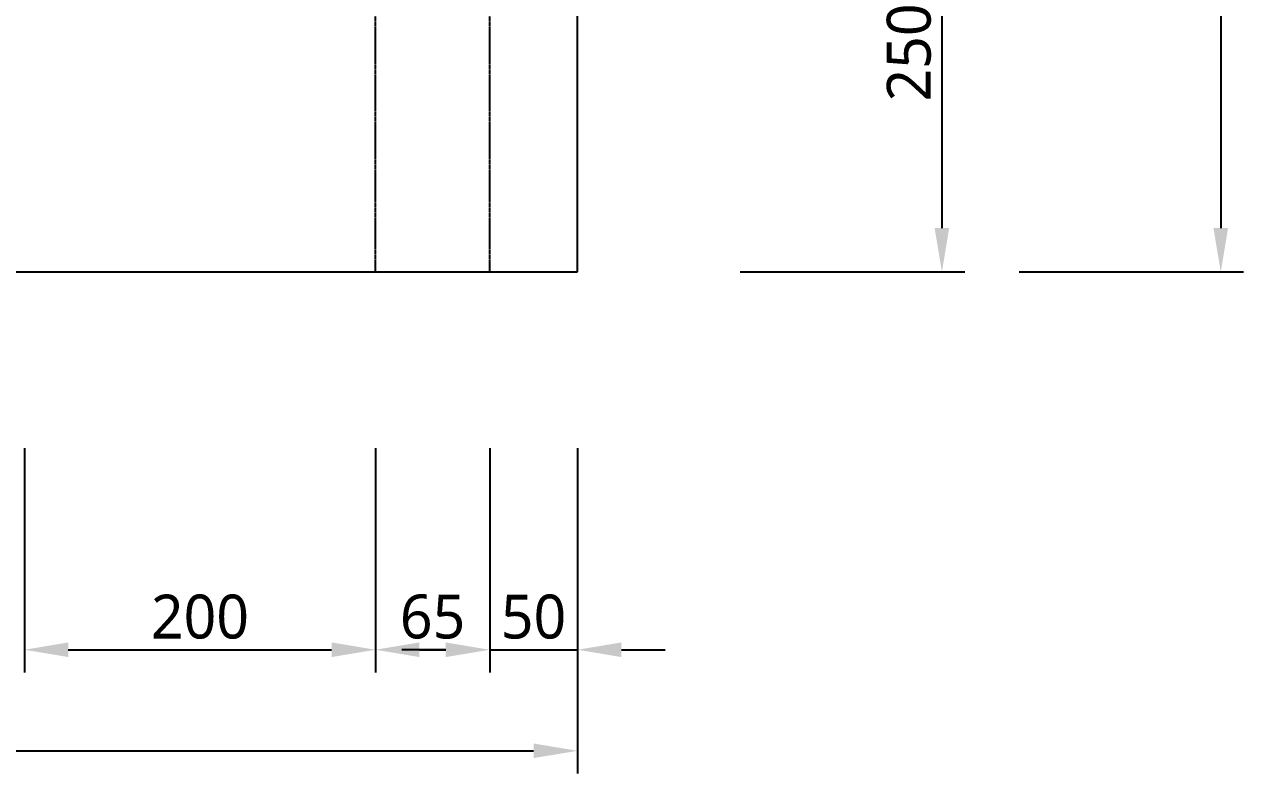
# Model space of a CAD drawing. Header units: millimetres. Extents: x -9013 to 516, y -36629 to 6082.
# Drawn here: x -179 to 516, y -32663 to -32236 of the extents above; entities that cross this region are included whole.
import ezdxf

# ---------------------------------------------------------------- set-up
doc = ezdxf.new("R2010")
doc.units = ezdxf.units.MM
doc.header["$LTSCALE"] = 0.05
doc.linetypes.add('CENTER2', pattern=[28.575, 19.05, -3.175, 3.175, -3.175])
doc.layers.get('0').update_dxf_attribs({"lineweight": 18})
doc.layers.get('Defpoints').update_dxf_attribs({"color": 140, "lineweight": 18})
doc.layers.add('2CONC', color=4, linetype='Continuous')
doc.layers.add('HWAT___5CS', color=3, linetype='CENTER2')
doc.styles.add('trebuchet_MS', font='trebuc.ttf')
doc.dimstyles.new('MGP', dxfattribs={"dimtxt": 2.5, "dimasz": 2.5, "dimexe": 1.25, "dimexo": 0.625, "dimtad": 1, "dimdec": 0, "dimtxsty": 'trebuchet_MS', "dimcen": 2.5, "dimclrt": 7, "dimadec": 0, "dimazin": 0, "dimtfac": 1, "dimtdec": 0, "dimtmove": 0, "dimatfit": 3, "dimfxl": 1.148294, "dimfxlon": 1, "dimarcsym": 2})

# ---------------------------------------------------------------- blocks, each defined once
blk = doc.blocks.new('*D1031')
at = {"color": 0, "lineweight": -2, "transparency": 16777216}
for p, q in [((-1978.72, -32534.79), (-1978.72, -32662.62)), ((136.28, -32534.79), (136.28, -32662.62)), ((-1953.72, -32649.62), (111.28, -32649.62))]:
    blk.add_line(p, q, dxfattribs=at)
at = {"color": 0, "transparency": 16777216}
for points in [[(-1953.72, -32645.45), (-1953.72, -32653.78), (-1978.72, -32649.62)], [(111.28, -32645.45), (111.28, -32653.78), (136.28, -32649.62)]]:
    blk.add_solid(points, dxfattribs=at)
at = {"layer": 'Defpoints', "color": 0, "transparency": 16777216}
for p in [(136.28, -32317.64), (-1978.72, -32338.09), (136.28, -32649.62)]:
    blk.add_point(p, dxfattribs=at)
at = {"color": 7, "transparency": 16777216, "insert": (-921.22, -32630.9), "char_height": 25, "attachment_point": 5, "style": 'trebuchet_MS'}
blk.add_mtext('2115', dxfattribs=at)
blk = doc.blocks.new('*D1039')
at = {"color": 0, "lineweight": -2, "transparency": 16777216}
for p, q in [((387.85, -30026.94), (515.68, -30026.94)), ((502.68, -30051.94), (502.68, -32351.94)), ((387.85, -32376.94), (515.68, -32376.94))]:
    blk.add_line(p, q, dxfattribs=at)
at = {"color": 0, "transparency": 16777216}
for points in [[(498.52, -30051.94), (506.85, -30051.94), (502.68, -30026.94)], [(498.52, -32351.94), (506.85, -32351.94), (502.68, -32376.94)]]:
    blk.add_solid(points, dxfattribs=at)
at = {"layer": 'Defpoints', "color": 0, "transparency": 16777216}
for p in [(136.28, -30026.94), (136.28, -32376.94), (502.68, -32376.94)]:
    blk.add_point(p, dxfattribs=at)
at = {"color": 7, "transparency": 16777216, "insert": (483.96, -31201.94), "char_height": 25, "attachment_point": 5, "rotation": 90, "style": 'trebuchet_MS'}
blk.add_mtext('2350', dxfattribs=at)
blk = doc.blocks.new('*D1055')
at = {"color": 0, "lineweight": -2, "transparency": 16777216}
for p, q in [((21.28, -32477.25), (21.28, -32605.08)), ((86.28, -32477.25), (86.28, -32605.08)), ((46.28, -32592.08), (61.28, -32592.08))]:
    blk.add_line(p, q, dxfattribs=at)
at = {"color": 0, "transparency": 16777216}
for points in [[(46.28, -32587.92), (46.28, -32596.25), (21.28, -32592.08)], [(61.28, -32587.92), (61.28, -32596.25), (86.28, -32592.08)]]:
    blk.add_solid(points, dxfattribs=at)
at = {"layer": 'Defpoints', "color": 0, "transparency": 16777216}
for p in [(21.28, -32314.24), (86.28, -32314.24), (86.28, -32592.08)]:
    blk.add_point(p, dxfattribs=at)
at = {"color": 7, "transparency": 16777216, "insert": (53.78, -32573.32), "char_height": 25, "attachment_point": 5, "style": 'trebuchet_MS'}
blk.add_mtext('65', dxfattribs=at)
blk = doc.blocks.new('*D1056')
at = {"color": 0, "lineweight": -2, "transparency": 16777216}
for p, q in [((86.28, -32477.25), (86.28, -32605.08)), ((136.28, -32477.25), (136.28, -32605.08)), ((61.28, -32592.08), (36.28, -32592.08)), ((86.28, -32592.08), (136.28, -32592.08)), ((161.28, -32592.08), (186.28, -32592.08))]:
    blk.add_line(p, q, dxfattribs=at)
at = {"color": 0, "transparency": 16777216}
for points in [[(61.28, -32587.92), (61.28, -32596.25), (86.28, -32592.08)], [(161.28, -32587.92), (161.28, -32596.25), (136.28, -32592.08)]]:
    blk.add_solid(points, dxfattribs=at)
at = {"layer": 'Defpoints', "color": 0, "transparency": 16777216}
for p in [(86.28, -32349.72), (136.28, -32349.72), (136.28, -32592.08)]:
    blk.add_point(p, dxfattribs=at)
at = {"color": 7, "transparency": 16777216, "insert": (111.28, -32573.36), "char_height": 25, "attachment_point": 5, "style": 'trebuchet_MS'}
blk.add_mtext('50', dxfattribs=at)
blk = doc.blocks.new('*D1058')
at = {"color": 0, "lineweight": -2, "transparency": 16777216}
for p, q in [((229.02, -32126.94), (356.85, -32126.94)), ((343.85, -32151.94), (343.85, -32351.94)), ((229.02, -32376.94), (356.85, -32376.94))]:
    blk.add_line(p, q, dxfattribs=at)
at = {"color": 0, "transparency": 16777216}
for points in [[(339.68, -32151.94), (348.01, -32151.94), (343.85, -32126.94)], [(339.68, -32351.94), (348.01, -32351.94), (343.85, -32376.94)]]:
    blk.add_solid(points, dxfattribs=at)
at = {"layer": 'Defpoints', "color": 0, "transparency": 16777216}
for p in [(-178.72, -32126.94), (-128.72, -32376.94), (343.85, -32376.94)]:
    blk.add_point(p, dxfattribs=at)
at = {"color": 7, "transparency": 16777216, "insert": (325.13, -32251.94), "char_height": 25, "attachment_point": 5, "rotation": 90, "style": 'trebuchet_MS'}
blk.add_mtext('250', dxfattribs=at)
blk = doc.blocks.new('*D1066')
at = {"color": 0, "lineweight": -2, "transparency": 16777216}
for p, q in [((-178.72, -32477.25), (-178.72, -32605.08)), ((21.28, -32477.25), (21.28, -32605.08)), ((-153.72, -32592.08), (-3.72, -32592.08))]:
    blk.add_line(p, q, dxfattribs=at)
at = {"color": 0, "transparency": 16777216}
for points in [[(-153.72, -32587.92), (-153.72, -32596.25), (-178.72, -32592.08)], [(-3.72, -32587.92), (-3.72, -32596.25), (21.28, -32592.08)]]:
    blk.add_solid(points, dxfattribs=at)
at = {"layer": 'Defpoints', "color": 0, "transparency": 16777216}
for p in [(-178.72, -32333.41), (21.28, -32333.41), (21.28, -32592.08)]:
    blk.add_point(p, dxfattribs=at)
at = {"color": 7, "transparency": 16777216, "insert": (-78.72, -32573.36), "char_height": 25, "attachment_point": 5, "style": 'trebuchet_MS'}
blk.add_mtext('200', dxfattribs=at)

msp = doc.modelspace()

# ---------------------------------------------------------------- linework, layer by layer
at = {"layer": '2CONC', "lineweight": -3}
for p, q in [((136.28, -32376.94), (136.28, -30026.94)), ((-1978.72, -32376.94), (136.28, -32376.94))]:
    msp.add_line(p, q, dxfattribs=at)
at = {"layer": 'HWAT___5CS', "color": 2}
for p, q in [((21.28, -32376.94), (21.28, -30026.94)), ((86.28, -32376.94), (86.28, -30026.94))]:
    msp.add_line(p, q, dxfattribs=at)

# ---------------------------------------------------------------- dimensions: what is measured, and where the dimension line sits
for base, p1, p2, picture, middle in [((502.68, -32376.94), (136.28, -30026.94), (136.28, -32376.94), '*D1039', (483.96, -31201.94)), ((343.85, -32376.94), (-178.72, -32126.94), (-128.72, -32376.94), '*D1058', (325.13, -32251.94))]:
    dim = msp.add_linear_dim(base=base, p1=p1, p2=p2, angle=90, dimstyle='MGP', override={"dimscale": 100, "dimtxt": 0.25, "dimasz": 0.25, "dimexe": 0.13, "dimexo": 0.06, "dimgap": 0.06, "dimarcsym": 1})
    dim.commit()
    dim.dimension.update_dxf_attribs({"geometry": picture, "text_midpoint": middle})
for base, p1, p2, picture, middle in [((136.28, -32649.62), (-1978.72, -32338.09), (136.28, -32317.64), '*D1031', (-921.22, -32630.9)), ((86.28, -32592.08), (21.28, -32314.24), (86.28, -32314.24), '*D1055', (53.78, -32573.32)), ((21.28, -32592.08), (-178.72, -32333.41), (21.28, -32333.41), '*D1066', (-78.72, -32573.36)), ((136.28, -32592.08), (86.28, -32349.72), (136.28, -32349.72), '*D1056', (111.28, -32573.36))]:
    dim = msp.add_linear_dim(base=base, p1=p1, p2=p2, dimstyle='MGP', override={"dimscale": 100, "dimtxt": 0.25, "dimasz": 0.25, "dimexe": 0.13, "dimexo": 0.06, "dimgap": 0.06, "dimarcsym": 1})
    dim.commit()
    dim.dimension.update_dxf_attribs({"geometry": picture, "text_midpoint": middle})

doc.saveas('drawing.dxf')
